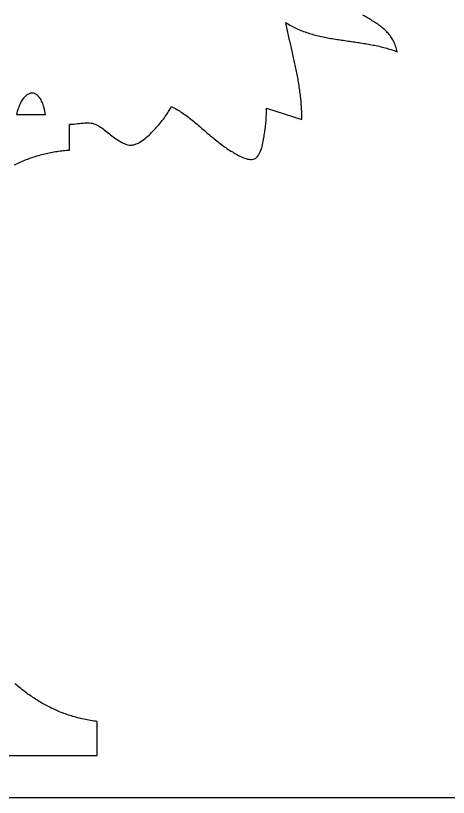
# Model space of a CAD drawing. Extents: x 0 to 3997, y 0 to 1531.
# Drawn here: x 3067.5 to 3335.8, y 0 to 484.3 of the extents above; entities that cross this region are included whole.
import ezdxf

# ---------------------------------------------------------------- set-up
doc = ezdxf.new("R2010")
doc.units = 0
doc.layers.add('C159', color=159, linetype='CONTINUOUS')
doc.layers.add('C7', color=7, linetype='CONTINUOUS')

msp = doc.modelspace()

# ---------------------------------------------------------------- linework, layer by layer
at = {"layer": 'C159'}
for points in [[(3222.0795, 413), (3222.2391, 414.0043), (3222.3796, 415.005), (3222.5022, 416.0028), (3222.608, 416.9983), (3222.6982, 417.9924), (3222.774, 418.9858), (3222.8364, 419.9794), (3222.8868, 420.9737), (3222.9262, 421.9697), (3222.9559, 422.968), (3222.9769, 423.9694), (3222.9905, 424.9747), (3222.9978, 425.9846), (3223, 427), (3245, 420), (3244.9954, 421.0538), (3244.9818, 422.1017), (3244.9594, 423.1439), (3244.9283, 424.1806), (3244.8888, 425.212), (3244.841, 426.2382), (3244.7852, 427.2594), (3244.7214, 428.2758), (3244.65, 429.2876), (3244.5711, 430.2949), (3244.4848, 431.298), (3244.3914, 432.2969), (3244.291, 433.292), (3244.1839, 434.2834), (3244.0703, 435.2712), (3243.9502, 436.2557), (3243.824, 437.2369), (3243.6917, 438.2152), (3243.5537, 439.1906), (3243.41, 440.1635), (3243.2609, 441.1338), (3243.1065, 442.1019), (3242.9471, 443.0678), (3242.7827, 444.0319), (3242.6138, 444.9942), (3242.4403, 445.955), (3242.2625, 446.9143), (3242.0806, 447.8725), (3241.8947, 448.8297), (3241.7051, 449.786), (3241.512, 450.7416), (3241.3155, 451.6968), (3241.1158, 452.6517), (3240.9131, 453.6065), (3240.7077, 454.5613), (3240.4996, 455.5164), (3240.2891, 456.4719), (3240.0764, 457.428), (3239.8616, 458.3849), (3239.6449, 459.3427), (3239.4266, 460.3017), (3239.2068, 461.2621), (3238.9857, 462.2239), (3238.7636, 463.1874), (3238.5404, 464.1528), (3238.3166, 465.1202), (3238.0922, 466.0899), (3237.8675, 467.062), (3237.6426, 468.0366), (3237.4178, 469.014), (3237.1931, 469.9944), (3236.9689, 470.9779), (3236.7452, 471.9647), (3236.5224, 472.955), (3236.3005, 473.949), (3236.0797, 474.9468), (3235.8603, 475.9486), (3235.6425, 476.9547), (3235.4263, 477.9652), (3235.2121, 478.9802), (3235, 480), (3235.81, 479.4822), (3236.6278, 478.9822), (3237.4532, 478.4993), (3238.286, 478.0333), (3239.126, 477.5837), (3239.9731, 477.15), (3240.8271, 476.7319), (3241.6877, 476.3289), (3242.5549, 475.9406), (3243.4283, 475.5666), (3244.3079, 475.2064), (3245.1934, 474.8597), (3246.0847, 474.526), (3246.9815, 474.2049), (3247.8838, 473.8959), (3248.7912, 473.5987), (3249.7037, 473.3128), (3250.6209, 473.0378), (3251.5429, 472.7732), (3252.4693, 472.5188), (3253.3999, 472.2739), (3254.3347, 472.0383), (3255.2734, 471.8115), (3256.2158, 471.593), (3257.1617, 471.3825), (3258.111, 471.1794), (3259.0634, 470.9835), (3260.0189, 470.7943), (3260.9771, 470.6113), (3261.938, 470.4341), (3262.9013, 470.2624), (3263.8668, 470.0956), (3264.8344, 469.9334), (3265.8039, 469.7753), (3266.775, 469.621), (3267.7477, 469.47), (3268.7217, 469.3218), (3269.6968, 469.1761), (3270.6729, 469.0324), (3271.6497, 468.8903), (3272.6272, 468.7494), (3273.605, 468.6093), (3274.583, 468.4695), (3275.5611, 468.3296), (3276.539, 468.1892), (3277.5166, 468.0479), (3278.4936, 467.9052), (3279.47, 467.7608), (3280.4454, 467.6142), (3281.4197, 467.4649), (3282.3928, 467.3126), (3283.3645, 467.1569), (3284.3345, 466.9973), (3285.3027, 466.8333), (3286.2689, 466.6647), (3287.2329, 466.4909), (3288.1945, 466.3115), (3289.1536, 466.1261), (3290.1099, 465.9343), (3291.0633, 465.7356), (3292.0136, 465.5297), (3292.9606, 465.3162), (3293.9041, 465.0945), (3294.8439, 464.8642), (3295.7799, 464.6251), (3296.7118, 464.3765), (3297.6396, 464.1182), (3298.5629, 463.8496), (3299.4816, 463.5704), (3300.3956, 463.2801), (3301.3046, 462.9784), (3302.2084, 462.6647), (3303.1069, 462.3387), (3304, 462), (3303.8222, 462.9013), (3303.6158, 463.7773), (3303.3814, 464.6284), (3303.1199, 465.4555), (3302.832, 466.2592), (3302.5185, 467.0402), (3302.1802, 467.7991), (3301.8178, 468.5368), (3301.4321, 469.2538), (3301.0239, 469.9509), (3300.5939, 470.6287), (3300.143, 471.288), (3299.6719, 471.9294), (3299.1814, 472.5537), (3298.6722, 473.1614), (3298.1452, 473.7534), (3297.601, 474.3302), (3297.0406, 474.8927), (3296.4646, 475.4414), (3295.8738, 475.977), (3295.2691, 476.5004), (3294.6511, 477.0121), (3294.0206, 477.5128), (3293.3785, 478.0032), (3292.7255, 478.4841), (3292.0624, 478.9561), (3291.3899, 479.4199), (3290.7088, 479.8762), (3290.0199, 480.3256), (3289.324, 480.7689), (3288.6218, 481.2068), (3287.9142, 481.64), (3287.2018, 482.069), (3286.4855, 482.4948), (3285.7661, 482.9178), (3285.0443, 483.3389), (3284.3208, 483.7586), (3283.5965, 484.1778), (3282.8722, 484.597)], [(3066.7612, 391.9464), (3067.6692, 392.3695), (3068.5805, 392.7845), (3069.4948, 393.1914), (3070.4122, 393.5899), (3071.3327, 393.9799), (3072.256, 394.3612), (3073.1822, 394.7337), (3074.1113, 395.0973), (3075.0431, 395.4517), (3075.9775, 395.7969), (3076.9146, 396.1326), (3077.8542, 396.4587), (3078.7962, 396.775), (3079.7407, 397.0815), (3080.6876, 397.3779), (3081.6367, 397.664), (3082.5881, 397.9398), (3083.5416, 398.2051), (3084.4972, 398.4597), (3085.4548, 398.7034), (3086.4144, 398.9361), (3087.3759, 399.1576), (3088.3393, 399.3679), (3089.3044, 399.5666), (3090.2712, 399.7538), (3091.2396, 399.9291), (3092.2096, 400.0925), (3093.1812, 400.2438), (3094.1541, 400.3829), (3095.1285, 400.5095), (3096.1041, 400.6236), (3097.0811, 400.7249), (3098.0592, 400.8134), (3099.0384, 400.8888), (3100.0187, 400.9511), (3101, 401), (3101, 417), (3101.9131, 417.0236), (3102.8731, 417.088), (3103.8721, 417.1839), (3104.902, 417.3019), (3105.9549, 417.4325), (3107.0229, 417.5664), (3108.098, 417.6942), (3109.1722, 417.8066), (3110.2376, 417.8941), (3111.2863, 417.9473), (3112.3103, 417.957), (3113.3016, 417.9136), (3114.2522, 417.8079), (3115.1544, 417.6305), (3116, 417.3719), (3116.8325, 417.0356), (3117.6566, 416.6511), (3118.4731, 416.2225), (3119.283, 415.7544), (3120.0869, 415.2511), (3120.8859, 414.717), (3121.6807, 414.1565), (3122.4721, 413.5739), (3123.261, 412.9737), (3124.0483, 412.3602), (3124.8348, 411.7378), (3125.6214, 411.1109), (3126.4088, 410.4838), (3127.198, 409.8611), (3127.9898, 409.2469), (3128.785, 408.6458), (3129.5844, 408.0621), (3130.389, 407.5002), (3131.1995, 406.9644), (3132.0169, 406.4592), (3132.8419, 405.9889), (3133.6754, 405.558), (3134.5182, 405.1708), (3135.3713, 404.8316), (3136.2353, 404.5449), (3137.1113, 404.3151), (3138, 404.1466), (3138.6577, 404.0865), (3139.3381, 404.101), (3140.0395, 404.1869), (3140.7601, 404.341), (3141.498, 404.5602), (3142.2514, 404.8412), (3143.0185, 405.181), (3143.7976, 405.5762), (3144.5867, 406.0238), (3145.3841, 406.5205), (3146.1881, 407.0631), (3146.9967, 407.6486), (3147.8082, 408.2736), (3148.6208, 408.935), (3149.4326, 409.6297), (3150.2419, 410.3544), (3151.0469, 411.106), (3151.8457, 411.8813), (3152.6365, 412.6771), (3153.4176, 413.4902), (3154.1871, 414.3175), (3154.9432, 415.1557), (3155.6842, 416.0017), (3156.4081, 416.8523), (3157.1133, 417.7043), (3157.7978, 418.5546), (3158.46, 419.3999), (3159.0979, 420.2371), (3159.7098, 421.063), (3160.2938, 421.8744), (3160.8483, 422.6681), (3161.3713, 423.4409), (3161.861, 424.1898), (3162.3157, 424.9114), (3162.7335, 425.6026), (3163.1126, 426.2603), (3163.4513, 426.8812), (3163.7477, 427.4621), (3164, 428), (3164.8536, 427.5926), (3165.6999, 427.1659), (3166.539, 426.7207), (3167.3714, 426.2577), (3168.1973, 425.7778), (3169.0171, 425.2816), (3169.8309, 424.77), (3170.6391, 424.2437), (3171.4421, 423.7035), (3172.2401, 423.1502), (3173.0334, 422.5844), (3173.8223, 422.0071), (3174.6071, 421.4189), (3175.3881, 420.8206), (3176.1657, 420.2131), (3176.94, 419.597), (3177.7115, 418.9731), (3178.4804, 418.3422), (3179.247, 417.7051), (3180.0116, 417.0625), (3180.7745, 416.4152), (3181.536, 415.764), (3182.2964, 415.1096), (3183.0561, 414.4529), (3183.8153, 413.7945), (3184.5742, 413.1352), (3185.3333, 412.4759), (3186.0928, 411.8172), (3186.853, 411.16), (3187.6142, 410.505), (3188.3768, 409.853), (3189.1409, 409.2047), (3189.9069, 408.561), (3190.6752, 407.9225), (3191.4459, 407.2901), (3192.2195, 406.6645), (3192.9962, 406.0465), (3193.7763, 405.4368), (3194.5601, 404.8363), (3195.3479, 404.2457), (3196.14, 403.6657), (3196.9367, 403.0972), (3197.7384, 402.5409), (3198.5452, 401.9975), (3199.3575, 401.4679), (3200.1757, 400.9527), (3201, 400.4529), (3201.6218, 400.0791), (3202.3135, 399.6603), (3203.067, 399.2076), (3203.8744, 398.7324), (3204.7276, 398.2459), (3205.6187, 397.7595), (3206.5396, 397.2845), (3207.4824, 396.8322), (3208.439, 396.4138), (3209.4014, 396.0407), (3210.3617, 395.7242), (3211.3118, 395.4756), (3212.2438, 395.3062), (3213.1495, 395.2272), (3214.0212, 395.25), (3214.8506, 395.386), (3215.6299, 395.6463), (3216.351, 396.0424), (3216.9863, 396.5462), (3217.5674, 397.1509), (3218.0972, 397.8461), (3218.5789, 398.6218), (3219.0153, 399.4678), (3219.4096, 400.3738), (3219.7648, 401.3298), (3220.0839, 402.3257), (3220.37, 403.3511), (3220.626, 404.396), (3220.8551, 405.4502), (3221.0602, 406.5036), (3221.2443, 407.546), (3221.4106, 408.5672), (3221.562, 409.557), (3221.7015, 410.5054), (3221.8323, 411.4021), (3221.9573, 412.237), (3222.0796, 413)], [(2967, 26), (3118, 26), (3118, 47), (3116.9455, 47.1396), (3115.8993, 47.2895), (3114.8614, 47.4497), (3113.8316, 47.6199), (3112.8098, 47.8002), (3111.796, 47.9905), (3110.79, 48.1907), (3109.7918, 48.4008), (3108.8012, 48.6206), (3107.8182, 48.8501), (3106.8427, 49.0892), (3105.8746, 49.3379), (3104.9138, 49.596), (3103.9601, 49.8636), (3103.0135, 50.1405), (3102.074, 50.4266), (3101.1414, 50.7219), (3100.2156, 51.0264), (3099.2965, 51.3399), (3098.384, 51.6624), (3097.4781, 51.9937), (3096.5786, 52.3339), (3095.6855, 52.6829), (3094.7986, 53.0405), (3093.9179, 53.4068), (3093.0432, 53.7816), (3092.1746, 54.1648), (3091.3118, 54.5565), (3090.4548, 54.9564), (3089.6035, 55.3646), (3088.7578, 55.781), (3087.9176, 56.2056), (3087.0828, 56.6381), (3086.2533, 57.0786), (3085.429, 57.527), (3084.6099, 57.9832), (3083.7958, 58.4471), (3082.9867, 58.9187), (3082.1824, 59.398), (3081.3829, 59.8847), (3080.588, 60.3789), (3079.7977, 60.8805), (3079.0118, 61.3894), (3078.2304, 61.9056), (3077.4532, 62.4289), (3076.6803, 62.9593), (3075.9114, 63.4967), (3075.1465, 64.0411), (3074.3856, 64.5923), (3073.6284, 65.1504), (3072.875, 65.7152), (3072.1252, 66.2866), (3071.379, 66.8647), (3070.6362, 67.4492), (3069.8967, 68.0403), (3069.1605, 68.6376), (3068.4274, 69.2413), (3067.6975, 69.8512), (3066.9705, 70.4673)]]:
    msp.add_lwpolyline(points, dxfattribs=at)
at = {"layer": 'C7'}
for points in [[(0, 1531), (0, 0), (3997, 0), (3997, 1531), (0, 1531)], [(3068, 423), (3086, 423), (3085.8154, 424.1456), (3085.6087, 425.2384), (3085.3807, 426.2784), (3085.1322, 427.266), (3084.8643, 428.2012), (3084.5779, 429.0844), (3084.2737, 429.9157), (3083.9528, 430.6953), (3083.616, 431.4234), (3083.2643, 432.1003), (3082.8985, 432.7261), (3082.5195, 433.3011), (3082.1283, 433.8254), (3081.7257, 434.2993), (3081.3128, 434.723), (3080.8902, 435.0966), (3080.4591, 435.4205), (3080.0202, 435.6947), (3079.5745, 435.9196), (3079.1229, 436.0952), (3078.6663, 436.2219), (3078.2056, 436.2998), (3077.7417, 436.3291), (3077.2755, 436.31), (3076.8079, 436.2428), (3076.3398, 436.1277), (3075.8721, 435.9648), (3075.4058, 435.7543), (3074.9417, 435.4966), (3074.4807, 435.1917), (3074.0237, 434.8399), (3073.5717, 434.4414), (3073.1256, 433.9964), (3072.6862, 433.5051), (3072.2544, 432.9678), (3071.8312, 432.3845), (3071.4175, 431.7556), (3071.0142, 431.0812), (3070.6221, 430.3615), (3070.2422, 429.5968), (3069.8754, 428.7873), (3069.5226, 427.9331), (3069.1846, 427.0345), (3068.8625, 426.0917), (3068.5571, 425.1049), (3068.2693, 424.0742), (3068, 423)]]:
    msp.add_lwpolyline(points, dxfattribs=at)

doc.saveas('drawing.dxf')
